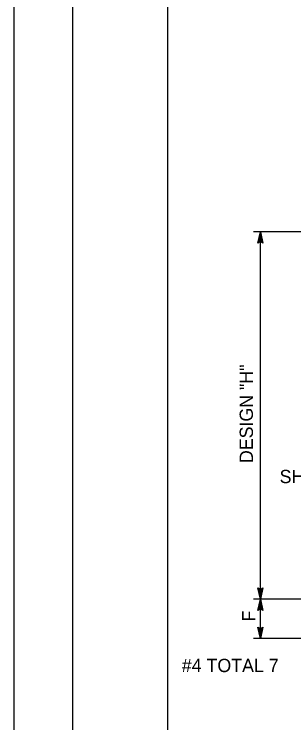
# Model space of a CAD drawing. Extents: x -894 to 866, y -476 to 714.
# Drawn here: x -894 to -746.9, y -286.3 to 86.9 of the extents above; entities that cross this region are included whole.
import ezdxf

# ---------------------------------------------------------------- set-up
doc = ezdxf.new("R2010")
doc.units = 0
for name, color, linetype in [('10 Sheet Format', 7, 'Continuous'), ('56 Stage 3 Anno', 7, 'Continuous'), ('57 Undefined', 7, 'Continuous')]:
    doc.layers.add(name, color=color, linetype=linetype)

msp = doc.modelspace()

# ---------------------------------------------------------------- linework, layer by layer
at = {"layer": '10 Sheet Format'}
for p, q in [((-863.43, 668.96), (-863.43, -431.04)), ((-813.45, 643.96), (-813.45, -406.04))]:
    msp.add_line(p, q, dxfattribs=at)
for points in [[(-894.04, 713.55), (865.96, 713.55), (865.96, -476.45), (-894.04, -476.45)], [(-863.43, -431.04), (836.58, -431.04), (836.58, 668.96), (-863.43, 668.96)]]:
    msp.add_lwpolyline(points, close=True, dxfattribs=at)
at = {"layer": '56 Stage 3 Anno'}
for p, q in [((-660.69, -27.65), (-768.08, -27.65)), ((-765.82, -33.64), (-764.48, -27.65)), ((-765.46, -33.42), (-764.48, -29.02)), ((-764.48, -221.15), (-764.48, -27.65)), ((-764.48, -27.65), (-764.48, -27.65)), ((-764.48, -27.65), (-763.15, -33.64)), ((-764.47, -29.04), (-763.51, -33.41)), ((-764.48, -32.84), (-765.82, -33.64)), ((-765.1, -33.19), (-764.48, -30.41)), ((-764.76, -33.01), (-764.48, -31.79)), ((-764.48, -30.41), (-763.85, -33.23)), ((-764.48, -31.79), (-764.21, -32.99)), ((-763.15, -33.64), (-764.48, -32.84)), ((-765.82, -33.64), (-765.82, -33.64)), ((-763.15, -33.64), (-763.15, -33.64)), ((-764.48, -221.15), (-765.81, -215.15)), ((-765.81, -215.15), (-765.81, -215.15)), ((-765.81, -215.15), (-764.48, -215.95)), ((-764.48, -219.76), (-765.45, -215.39)), ((-764.48, -218.39), (-765.1, -215.56)), ((-764.47, -217.01), (-764.74, -215.8)), ((-764.48, -215.95), (-763.14, -215.15)), ((-763.14, -215.15), (-764.48, -221.15)), ((-763.49, -215.37), (-764.48, -219.77)), ((-763.85, -215.6), (-764.48, -218.39)), ((-764.2, -215.78), (-764.47, -217.01)), ((-763.14, -215.15), (-763.14, -215.15)), ((-693.77, -221.15), (-768.08, -221.15)), ((-765.82, -227.14), (-764.48, -221.15)), ((-765.46, -226.92), (-764.48, -222.52)), ((-765.1, -226.69), (-764.48, -223.91)), ((-764.48, -241.85), (-764.48, -221.15)), ((-764.48, -221.15), (-764.48, -221.15)), ((-764.48, -221.15), (-763.15, -227.14)), ((-764.48, -221.15), (-764.48, -221.15)), ((-764.48, -223.91), (-763.85, -226.73)), ((-764.47, -222.54), (-763.51, -226.9)), ((-764.48, -226.34), (-765.82, -227.14)), ((-765.82, -227.14), (-765.82, -227.14)), ((-764.76, -226.51), (-764.48, -225.29)), ((-764.48, -225.29), (-764.21, -226.49)), ((-763.15, -227.14), (-764.48, -226.34)), ((-763.15, -227.14), (-763.15, -227.14)), ((-764.48, -241.85), (-765.81, -235.85)), ((-765.81, -235.85), (-765.81, -235.85)), ((-765.81, -235.85), (-764.48, -236.65)), ((-764.48, -240.46), (-765.45, -236.09)), ((-764.48, -239.09), (-765.1, -236.26)), ((-764.47, -237.71), (-764.74, -236.5)), ((-764.48, -236.65), (-763.14, -235.85)), ((-763.14, -235.85), (-764.48, -241.85)), ((-763.49, -236.07), (-764.48, -240.47)), ((-763.85, -236.3), (-764.48, -239.09)), ((-764.2, -236.48), (-764.47, -237.71)), ((-763.14, -235.85), (-763.14, -235.85)), ((-693.77, -241.85), (-768.08, -241.85)), ((-764.48, -241.85), (-764.48, -241.85))]:
    msp.add_line(p, q, dxfattribs=at)

# ---------------------------------------------------------------- texts
at = {"layer": '57 Undefined'}
for s, p in [('DESIGN "H"', (-768.41, -149.49)), ('F', (-767.09, -232.9))]:
    msp.add_text(s, height=7, rotation=90, dxfattribs=at).set_placement(p)
for s, p in [('SHORT "c" BARS', (-754.38, -160.07)), ('#4 TOTAL 7', (-805.86, -259.58))]:
    msp.add_text(s, height=7, dxfattribs=at).set_placement(p)

doc.saveas('drawing.dxf')
